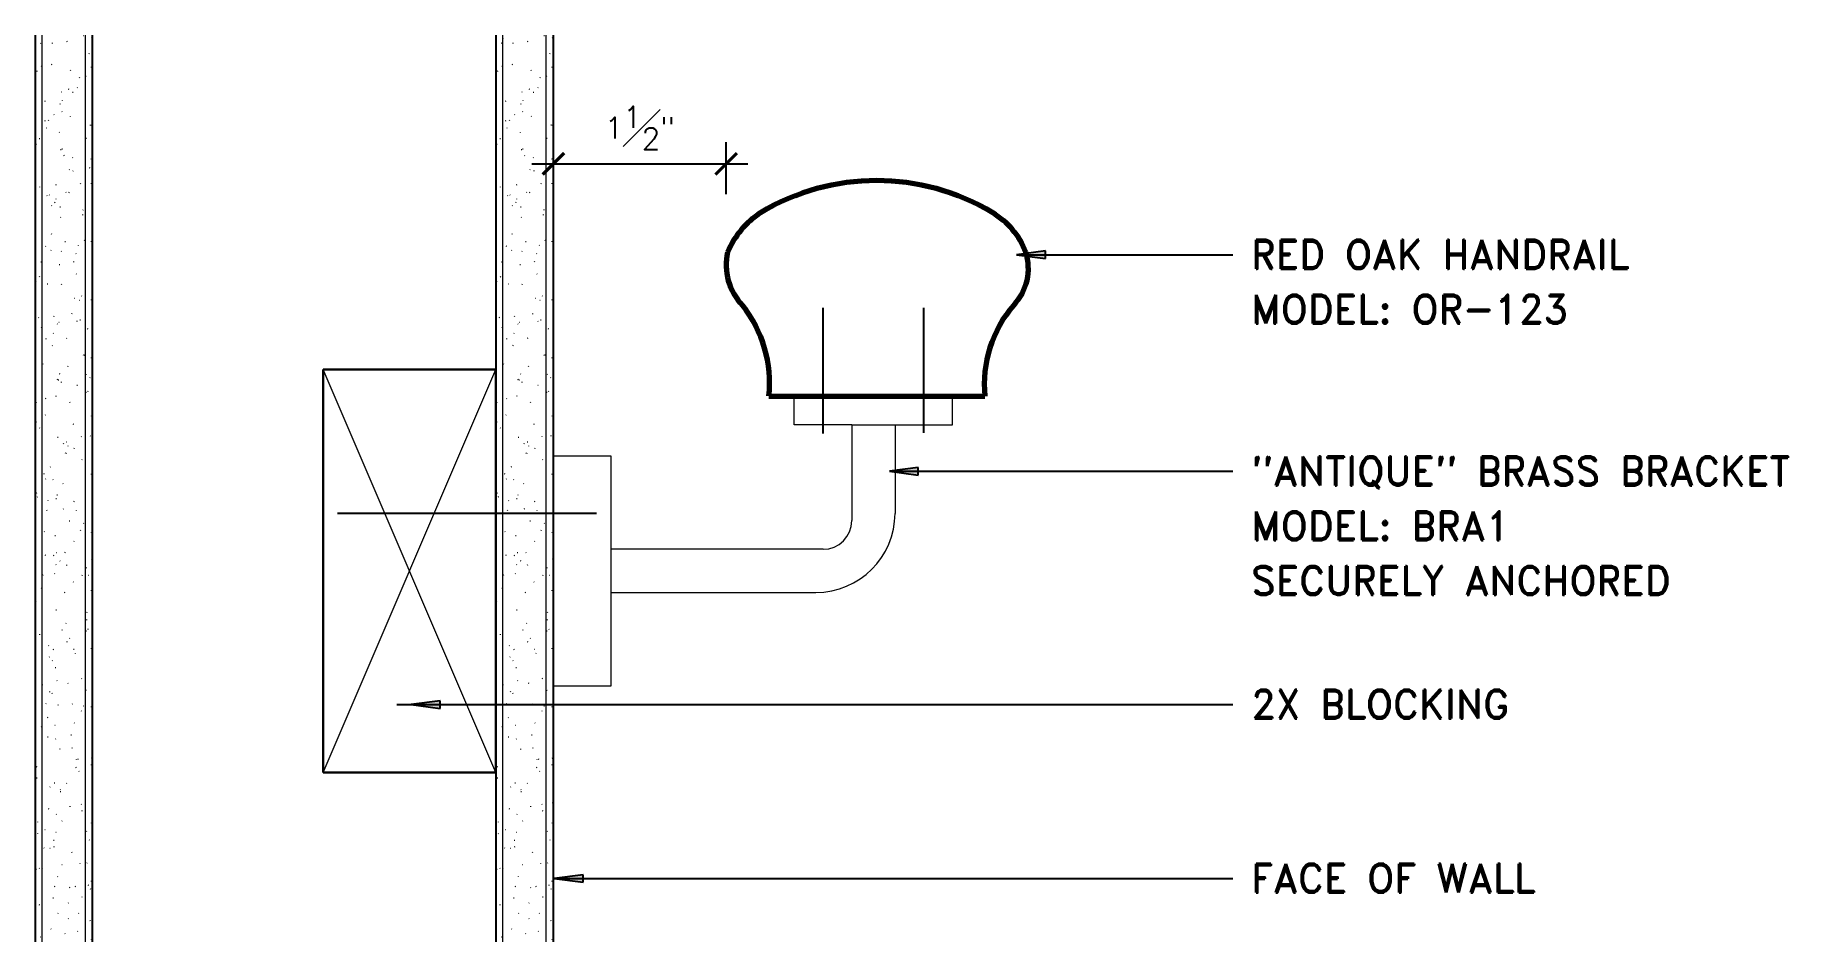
# Model space of a CAD drawing. Header units: inches. Extents: x -584.5 to -569.3, y 83.1 to 90.9.
import ezdxf

# ---------------------------------------------------------------- set-up
doc = ezdxf.new("R2010")
doc.units = ezdxf.units.IN
doc.header["$MEASUREMENT"] = 0
for name, color, linetype, lineweight in [('A-ANNO-DIMS', 1, 'Continuous', 13), ('A-ANNO-TEXT', 2, 'Continuous', 25), ('A-DETL-FINE', 1, 'Continuous', 13), ('A-DETL-HLIN', 5, 'Continuous', 70), ('A-Detl-Medm', 31, 'Continuous', 25), ('A-DETL-MLIN', 4, 'Continuous', 18), ('A-Detl-Patt', 190, 'Continuous', 18), ('A-DETL-THIN', 3, 'Continuous', 13)]:
    doc.layers.add(name, color=color, linetype=linetype, lineweight=lineweight)
doc.styles.add('Notes', font='simplex.shx')
doc.dimstyles.new('Linear_-_3_32__Arial', dxfattribs={"dimscale": 12, "dimtxt": 0.015625, "dimasz": 0.015625, "dimexe": 0.015625, "dimexo": 0.051196, "dimgap": 0.010417, "dimtad": 1, "dimtoh": 1, "dimdec": 5, "dimzin": 3, "dimdsep": 46, "dimlunit": 4, "dimtxsty": 'Notes', "dimblk": 'ARCHTICK', "dimblk1": 'ARCHTICK', "dimblk2": 'OBLIQUE', "dimcen": 0.09, "dimdle": 0.015625, "dimazin": 1, "dimtfac": 1, "dimtdec": 5, "dimtmove": 0, "dimatfit": 3, "dimfxl": 1, "dimtvp": 1, "dimfrac": 1, "dimtolj": 1, "dimtzin": 0, "dimarcsym": 0})

# ---------------------------------------------------------------- blocks, each defined once
blk = doc.blocks.new('Dimension Lumber-Section - 2x4_1-0')
at = {"layer": 'A-DETL-FINE', "lineweight": 30}
for p, q in [((-582.148, 84.543), (-582.148, 88.043)), ((-582.148, 88.043), (-580.648, 88.043)), ((-580.648, 88.043), (-580.648, 84.543)), ((-580.648, 84.543), (-582.148, 84.543))]:
    blk.add_line(p, q, dxfattribs=at)
at = {"layer": 'A-DETL-THIN'}
for p, q in [((-582.148, 84.543), (-580.648, 88.043)), ((-580.648, 84.543), (-582.148, 88.043))]:
    blk.add_line(p, q, dxfattribs=at)
blk = doc.blocks.new('_ArchTick')
at = {"color": 0, "linetype": 'ByBlock', "const_width": 0.15}
blk.add_lwpolyline([(-0.5, -0.5), (0.5, 0.5)], dxfattribs=at)
blk = doc.blocks.new('*D6')
at = {"layer": 'A-ANNO-DIMS', "color": 0, "lineweight": -2, "transparency": 16777216}
for p, q in [((-578.523, 89.564), (-578.523, 90.016)), ((-580.211, 89.829), (-578.336, 89.829)), ((-580.023, 89.391), (-580.023, 89.641))]:
    blk.add_line(p, q, dxfattribs=at)
at = {"layer": 'DEFPOINTS', "color": 0, "transparency": 16777216}
for p in [(-580.023, 90.006), (-578.523, 89.829), (-578.523, 88.95)]:
    blk.add_point(p, dxfattribs=at)
at = {"layer": 'A-ANNO-DIMS', "color": 0, "lineweight": -2, "transparency": 16777216, "xscale": 0.1875, "yscale": 0.1875, "zscale": 0.1875, "rotation": 180}
blk.add_blockref('_ArchTick', (-580.023, 89.829), dxfattribs=at)
at = {"layer": 'A-ANNO-DIMS', "color": 0, "lineweight": -2, "transparency": 16777216, "xscale": 0.1875, "yscale": 0.1875, "zscale": 0.1875}
blk.add_blockref('_ArchTick', (-578.523, 89.829), dxfattribs=at)
at = {"layer": 'A-ANNO-DIMS', "color": 0, "lineweight": 9, "transparency": 16777216, "insert": (-579.273, 90.141), "char_height": 0.1875, "attachment_point": 5, "style": 'Notes'}
blk.add_mtext('\\A1;1{\\H1.000000x;\\S1#2;}"', dxfattribs=at)
blk = doc.blocks.new('_Oblique')
at = {"color": 0, "linetype": 'ByBlock', "lineweight": -2}
blk.add_line((-0.5, -0.5), (0.5, 0.5), dxfattribs=at)

msp = doc.modelspace()

# ---------------------------------------------------------------- hatches: boundary and pattern name
at = {"layer": 'A-ANNO-TEXT'}
for points in [[(-575.751157, 89.006427), (-575.751157, 89.072253), (-576.001157, 89.03934)], [(-576.855072, 87.125293), (-576.855072, 87.191119), (-577.105072, 87.158206)], [(-581.006641, 85.099596), (-581.006641, 85.165422), (-581.256641, 85.132509)], [(-579.765515, 83.58867), (-579.765515, 83.654497), (-580.015515, 83.621584)]]:
    msp.add_hatch(color=256, dxfattribs=at).paths.add_polyline_path(points, flags=0)
at = {"layer": 'A-Detl-Patt'}
h = msp.add_hatch(dxfattribs=at)
h.set_pattern_fill('GENERAL_TEXTURE', color=256, scale=0.5, angle=90, style=0, pattern_type=2)
h.set_pattern_definition([(90, (-584.03345, 83.0906), (-0.5, 0.005), [0.005, -0.5]), (100, (-584.04345, 83.2506), (-0.493272, -0.0819), [0.005, -0.5]), (110, (-584.15345, 83.1606), (-0.471556, -0.166312), [0.005, -0.5]), (120, (-584.23345, 83.2706), (-0.435513, -0.24567), [0.005, -0.5]), (130, (-584.26345, 83.1406), (-0.386236, -0.317564), [0.005, -0.5]), (140, (-584.38345, 83.1806), (-0.325224, -0.379808), [0.005, -0.5]), (150, (-584.47345, 83.1106), (-0.25433, -0.430513), [0.005, -0.5]), (160, (-584.46345, 83.2706), (-0.17571, -0.468136), [0.005, -0.5]), (170, (-584.48345, 83.3906), (-0.091748, -0.491536), [0.005, -0.5]), (180, (-584.36345, 83.4506), (-0.005, -0.5), [0.005, -0.5]), (190, (-584.35345, 83.5506), (0.0819, -0.493272), [0.005, -0.5]), (200, (-584.17345, 83.5506), (0.16631, -0.471556), [0.005, -0.5]), (210, (-584.11345, 83.4606), (0.24567, -0.435513), [0.005, -0.5]), (220, (-584.14345, 83.3206), (0.317564, -0.386236), [0.005, -0.5]), (230, (-584.23345, 83.4106), (0.379808, -0.325224), [0.005, -0.5]), (240, (-584.32345, 83.3206), (0.430513, -0.25433), [0.005, -0.5]), (250, (-584.04345, 83.5306), (0.468136, -0.17571), [0.005, -0.5])])
h.paths.add_polyline_path([(-584.023447, 83.070619), (-584.023447, 90.9471), (-584.523447, 90.9471), (-584.523447, 83.070619)])
h = msp.add_hatch(dxfattribs=at)
h.set_pattern_fill('GENERAL_TEXTURE', color=256, scale=0.5, angle=90, style=0, pattern_type=2)
h.set_pattern_definition([(90, (-580.03345, 83.0906), (-0.5, 0.005), [0.005, -0.5]), (100, (-580.04345, 83.2506), (-0.493272, -0.0819), [0.005, -0.5]), (110, (-580.15345, 83.1606), (-0.471556, -0.166312), [0.005, -0.5]), (120, (-580.23345, 83.2706), (-0.435513, -0.24567), [0.005, -0.5]), (130, (-580.26345, 83.1406), (-0.386236, -0.317564), [0.005, -0.5]), (140, (-580.38345, 83.1806), (-0.325224, -0.379808), [0.005, -0.5]), (150, (-580.47345, 83.1106), (-0.25433, -0.430513), [0.005, -0.5]), (160, (-580.46345, 83.2706), (-0.17571, -0.468136), [0.005, -0.5]), (170, (-580.48345, 83.3906), (-0.091748, -0.491536), [0.005, -0.5]), (180, (-580.36345, 83.4506), (-0.005, -0.5), [0.005, -0.5]), (190, (-580.35345, 83.5506), (0.0819, -0.493272), [0.005, -0.5]), (200, (-580.17345, 83.5506), (0.16631, -0.471556), [0.005, -0.5]), (210, (-580.11345, 83.4606), (0.24567, -0.435513), [0.005, -0.5]), (220, (-580.14345, 83.3206), (0.317564, -0.386236), [0.005, -0.5]), (230, (-580.23345, 83.4106), (0.379808, -0.325224), [0.005, -0.5]), (240, (-580.32345, 83.3206), (0.430513, -0.25433), [0.005, -0.5]), (250, (-580.04345, 83.5306), (0.468136, -0.17571), [0.005, -0.5])])
h.paths.add_polyline_path([(-580.023447, 83.070619), (-580.023447, 90.9471), (-580.523447, 90.9471), (-580.523447, 83.070619)])

# ---------------------------------------------------------------- linework, layer by layer
at = {"layer": 'A-ANNO-TEXT'}
for p, q in [((-575.751157, 89.072253), (-576.001157, 89.03934)), ((-576.001157, 89.03934), (-575.751157, 89.006427)), ((-576.001157, 89.03934), (-574.125421, 89.03934)), ((-575.751157, 89.006427), (-575.751157, 89.072253)), ((-576.855072, 87.191119), (-577.105072, 87.158206)), ((-577.105072, 87.158206), (-576.855072, 87.125293)), ((-577.105072, 87.158206), (-574.125421, 87.158206)), ((-576.855072, 87.125293), (-576.855072, 87.191119)), ((-581.381641, 85.132509), (-574.125421, 85.132509)), ((-581.006641, 85.165422), (-581.256641, 85.132509)), ((-581.256641, 85.132509), (-581.006641, 85.099596)), ((-581.006641, 85.099596), (-581.006641, 85.165422)), ((-579.765515, 83.654497), (-580.015515, 83.621584)), ((-580.015515, 83.621584), (-579.765515, 83.58867)), ((-580.015515, 83.621584), (-574.125421, 83.621584)), ((-579.765515, 83.58867), (-579.765515, 83.654497))]:
    msp.add_line(p, q, dxfattribs=at)
at = {"layer": 'A-DETL-FINE'}
for p, q in [((-584.460947, 83.070619), (-584.460947, 90.9471)), ((-584.085947, 83.070619), (-584.085947, 90.9471)), ((-580.460947, 83.070619), (-580.460947, 90.9471)), ((-580.085947, 83.070619), (-580.085947, 90.9471))]:
    msp.add_line(p, q, dxfattribs=at)
at = {"layer": 'A-DETL-HLIN'}
msp.add_line((-578.15236, 87.810934), (-576.27736, 87.810934), dxfattribs=at)
for centre, radius, start, end in [((-577.217347, 87.71893), 1.963796, 59.084501, 120.915499), ((-577.787501, 88.749313), 0.787902, 123.8425872, 156.6155594), ((-576.567762, 88.811046), 0.693112, 21.2299742, 58.7700258), ((-578.021409, 88.949559), 0.502038, 167.0541598, 224.2522878), ((-576.363887, 88.920051), 0.464433, 316.3076761, 17.8006435), ((-579.23717, 87.923589), 1.090644, 354.0712297, 38.2785909), ((-575.222468, 87.910904), 1.059618, 139.4888619, 185.4136346)]:
    msp.add_arc(centre, radius, start, end, dxfattribs=at)
at = {"layer": 'A-Detl-Medm'}
for p, q in [((-577.682298, 87.486444), (-577.682298, 88.579361)), ((-576.807298, 87.492118), (-576.807298, 88.579361)), ((-579.648447, 86.793108), (-581.898447, 86.793108))]:
    msp.add_line(p, q, dxfattribs=at)
for points in [[(-584.523447, 90.9471), (-584.523447, 83.070619)], [(-584.023447, 83.070619), (-584.023447, 90.9471)], [(-580.523447, 90.9471), (-580.523447, 83.070619)], [(-580.023447, 83.070619), (-580.023447, 90.9471)]]:
    msp.add_lwpolyline(points, dxfattribs=at)
at = {"layer": 'A-DETL-MLIN'}
for p, q in [((-577.932298, 87.560934), (-577.932298, 87.810934)), ((-576.557298, 87.560934), (-576.557298, 87.810934)), ((-577.432298, 87.560934), (-577.932298, 87.560934)), ((-577.432298, 87.560934), (-577.432298, 86.730608)), ((-577.432298, 87.560934), (-576.557298, 87.560934)), ((-577.057298, 87.560934), (-577.057298, 86.793108)), ((-580.023447, 87.293108), (-579.523447, 87.293108)), ((-579.523447, 87.293108), (-579.523447, 85.293108)), ((-577.682298, 86.480608), (-579.523447, 86.480608)), ((-579.523447, 86.105608), (-577.744798, 86.105608)), ((-579.523447, 85.293108), (-580.023447, 85.293108))]:
    msp.add_line(p, q, dxfattribs=at)
for centre, radius in [((-577.744798, 86.793108), 0.6875), ((-577.682298, 86.730608), 0.25)]:
    msp.add_arc(centre, radius, 270, 0, dxfattribs=at)

# ---------------------------------------------------------------- block references
at = {"layer": 'A-DETL-FINE'}
msp.add_blockref('Dimension Lumber-Section - 2x4_1-0', (0.125, 0), dxfattribs=at)

# ---------------------------------------------------------------- texts
at = {"layer": 'A-ANNO-TEXT', "char_height": 0.25, "attachment_point": 1, "line_spacing_factor": 1.142308}
for s, insert, width in [('\\fRomanD|b0|i0|c0|p2|;RED OAK HANDRAIL\\PMODEL: OR-123', (-573.965421, 89.167236), 4.413), ('{\\fRomanD|b0|i0|c0|p2;"ANTIQUE" BRASS BRACKET\\PMODEL: BRA1\\PSECURELY ANCHORED}', (-573.965421, 87.286102), 5.739), ('\\fRomanD|b0|i0|c0|p2|;2X BLOCKING', (-573.965421, 85.260405), 2.988), ('\\fRomanD|b0|i0|c0|p2|;FACE OF WALL', (-573.965421, 83.74948), 3.354)]:
    msp.add_mtext(s, dxfattribs=dict(at, insert=insert, width=width))

# ---------------------------------------------------------------- dimensions: what is measured, and where the dimension line sits
at = {"layer": 'A-ANNO-DIMS', "lineweight": 9}
dim = msp.add_linear_dim(base=(-578.523447, 89.828895), p1=(-580.023447, 90.005671), p2=(-578.523447, 88.949559), dimstyle='Linear_-_3_32__Arial', dxfattribs=at)
dim.commit()
dim.dimension.update_dxf_attribs({"geometry": '*D6', "text_midpoint": (-579.273447, 89.828895), "dimtype": 160})

doc.saveas('drawing.dxf')
